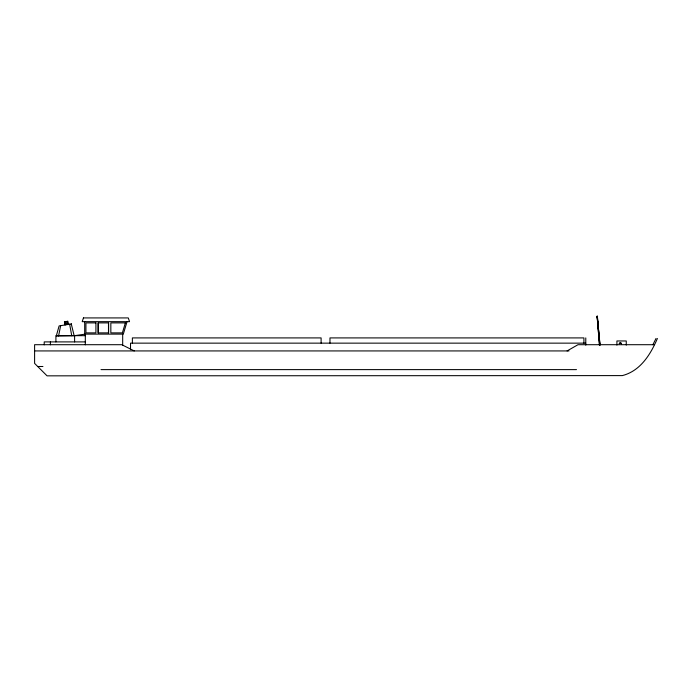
<?xml version="1.0" encoding="UTF-8"?>
<svg xmlns="http://www.w3.org/2000/svg" width="692" height="692" viewBox="0 0 692 692"><rect width="100%" height="100%" fill="white"/><g stroke="black" fill="none" stroke-linecap="round" stroke-linejoin="round"><path stroke-width="1.04" d="M58.578 335.923L60.662 325.664M127.043 321.659L123.306 334.115L84.692 334.115L84.692 321.659M652.893 344.702L656.007 338.475M657.4 338.475C650.575 354.468 640.359 370.981 622.333 375.6L47.056 375.842L34.6 363.387L34.6 344.702L121.792 344.702L134.248 350.93M567.094 350.93L577.993 344.702L654.286 344.702M71.579 323.882L59.105 325.923L56.286 335.957L74.598 335.672L85.315 334.115L85.315 344.815M85.315 335.672L55.914 335.672L55.914 341.9M85.315 341.9L44.21 341.9L44.21 344.815M585.778 343.145L130.511 343.145L130.511 349.685M34.6 350.93L569.006 350.93M101.006 369.615L576.488 369.615M37.714 366.5L42.939 366.5M71.267 323.934L74.148 335.681M69.632 324.202L71.743 335.715M68.37 324.332L67.868 321.252L64.425 321.823L64.927 324.894M67.366 321.339L67.868 324.41M66.147 321.538L66.648 324.609M64.927 321.737L65.429 324.808M600.059 345.031L597.109 316.183L599.497 345.074L597.153 316.183M599.938 345.04L597.334 316.166L599.791 345.048M626.26 345.118L626.26 340.966L616.918 340.966L616.918 345.118M585.778 337.912L585.778 345.17M583.91 343.145L583.91 337.912L329.972 337.912L329.972 343.145M321.105 343.145L321.105 337.912L132.38 337.912L132.38 343.145M122.683 334.115L122.683 345.533M108.48 322.896L108.48 332.878M98.35 322.896L98.35 332.878M74.598 335.672L74.598 341.9M50.404 341.9L50.404 344.815M621.546 343.76A1.246 1.228 -90 0 0 619.176 343.76A1.246 1.228 -90 0 1 621.442 343.76M125.373 322.896L122.38 332.878L110.841 332.878L110.841 322.896L125.373 322.896M83.447 317.922L82.201 321.659L129.534 321.659L128.288 317.922L83.447 317.922M95.911 322.896L85.929 322.896L85.929 332.878L95.911 332.878L95.911 322.896M108.627 322.896L98.039 322.896L98.039 332.878L108.627 332.878L108.627 322.896"/></g></svg>
